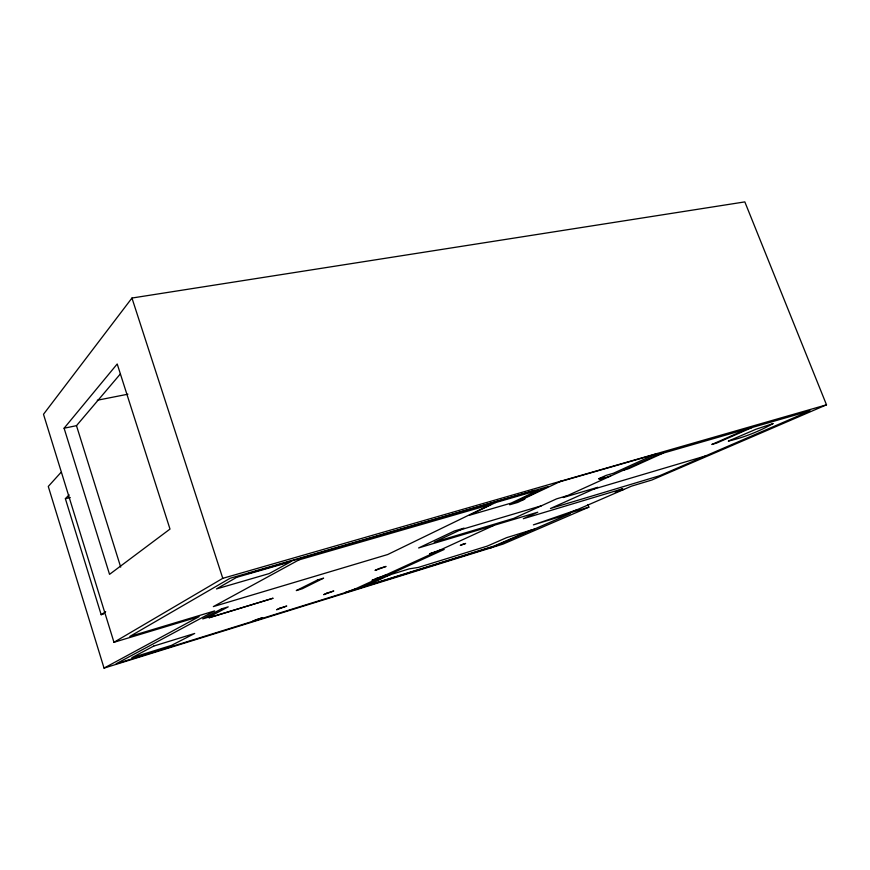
<?xml version="1.0" encoding="UTF-8"?>
<svg xmlns="http://www.w3.org/2000/svg" width="870" height="870" viewBox="0 0 870 870"><rect width="100%" height="100%" fill="white"/><g stroke="black" fill="none" stroke-linecap="round" stroke-linejoin="round"><path stroke-width="1.3" d="M587.903 504.611L588.849 507.156L569.1 513.18L631.5 486.145L651.913 480.001L826.5 404.822L744.829 201.894L131.957 298.04L43.5 414.283L113.97 642.288L199.11 616.634L104.041 668.106L48.274 486.45L60.965 472.421M64.097 428.225L117.211 363.986L169.998 529.069L109.544 574.352L64.097 428.225L76.484 425.669L120.419 373.882M103.617 613.992L101.17 614.698L65.37 498.684L69.1 494.856M101.17 614.698L105.672 611.686M113.97 642.288L222.774 578.332L826.5 404.822M250.005 572.514L248.254 573.515L534.658 490.452M399.982 529.743L402.049 528.688M561.106 481.088L520.456 500.337L524.871 499.054L517.726 502.425L509.668 504.774L547.991 486.613L230.126 578.245L129.815 636.448L214.651 610.925L116.156 663.766L495.226 546.023L570.187 513.615L533.386 524.871L576.875 509.82M351.317 590.73L494.062 525.317M359.038 588.327L444.2 549.448L429.584 553.831L440.437 549.894M390.173 574.744L365.465 586.01L494.04 546.088L530.58 530.276M656.339 453.727L613.459 473.247L606.075 475.401L598.571 478.826L604.095 477.217L599.637 479.239L610.555 476.053M662.951 453.194L628.814 468.647L623.366 470.235M747.189 428.921L711.823 444.483L716.76 443.037L752.202 427.474M490.669 548.002L491.235 547.752M588.849 507.156L503.186 544.044L104.041 668.106M351.871 590.469L345.64 592.405L355.134 588.979M378.45 578.289L372.055 580.268L385.53 575.048M385.888 576.071L409.27 568.85L418.209 567.457L487.298 546.088L506.579 537.671L534.365 529.112M375.557 578.659L381.974 576.679M623.997 489.386L615.101 492.072L622.572 488.831L523.316 518.716L537.747 512.212L418.611 547.959L454.39 530.994L464.058 528.123L434.26 542.184L513.757 518.379L556.626 498.847L567.273 495.693M593.731 489.103L705.32 456.01M460.36 529.863L541.423 505.774M559.53 481.839L654.675 454.477M65.37 498.684L70.274 497.531M97.299 400.243L127.912 394.197M131.957 298.04L222.774 578.332M76.484 425.669L120.702 567.131M772.951 423.625C759.097 431.411 743.893 437.501 728.32 441.101L755.889 429.28L772.951 423.625M236.618 577.354L216.478 588.936L269.276 573.558L290.83 561.705L236.618 577.354M298.867 559.921L213.346 606.597L387.694 554.527L490.843 504.448L298.867 559.921M221.567 608.848L202.721 618.907L209.202 616.939L228.223 606.847L221.567 608.848M153.707 646.084L131.838 657.698L171.379 645.431L194.695 633.458L153.707 646.084M209.92 617.374L209.039 617.83L273.126 598.223L209.92 617.374M317.517 579.996L296.278 590.578L302.249 588.772L323.618 578.158L317.517 579.996M495.465 502.621L469.365 515.279L511.125 503.11L538.008 490.332L495.465 502.621M255.693 619.832L252.778 621.245L262.501 617.722L255.693 619.832M279.738 608.206L276.584 609.739L286.752 606.053L279.738 608.206M327.022 593.079L323.662 594.667L333.775 591.002L327.022 593.079M378.95 568.588L375.035 570.437L386.062 566.435L378.95 568.588M657.405 454.792L563.238 497.531L597.82 487.276L550.438 508.504L659.525 475.77L810.1 410.792L657.405 454.792M462.394 544.457L460.317 545.392L465.635 543.467L462.394 544.457"/></g></svg>
